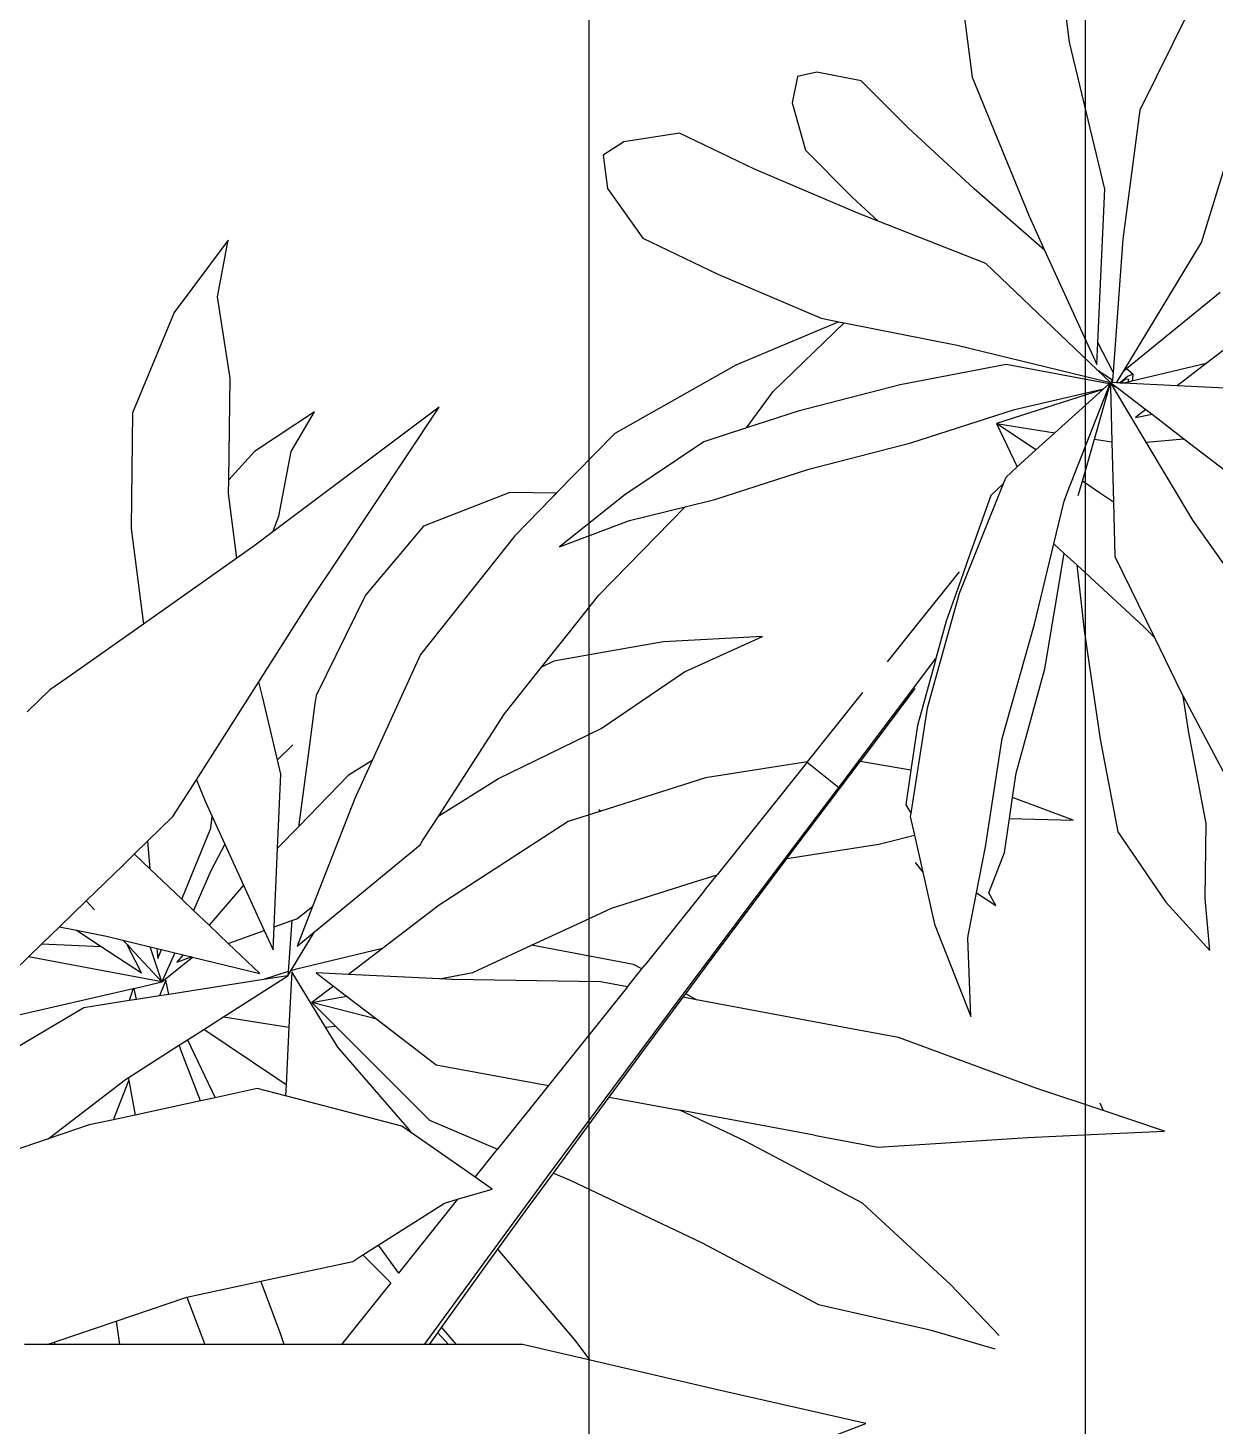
# Model space of a CAD drawing. Header units: metres. Extents: x -22 to 564, y 0 to 143.
# Drawn here: x 302.6928 to 302.8124, y 45.6951 to 45.836 of the extents above; entities that cross this region are included whole.
import ezdxf

# ---------------------------------------------------------------- set-up
doc = ezdxf.new("R2010")
doc.units = ezdxf.units.M
doc.layers.add('XREF 3N NEURO-ONCOLOGIA$0$AMBIENTACION', color=1, linetype='Continuous')
doc.layers.add('XREF 3N NEURO-ONCOLOGIA$0$MOBILIARIO FIJO', color=40, linetype='Continuous')

# ---------------------------------------------------------------- blocks, each defined once
blk = doc.blocks.new('XREF 3N NEURO-ONCOLOGIA$0$PLANTA CIRCULAR-02')
at = {"layer": 'XREF 3N NEURO-ONCOLOGIA$0$AMBIENTACION', "color": 72}
for p, q in [((0.2013890418260757, 0.2273417944819727), (0.2214030004920744, 0.2132002243617919)), ((0.2593158248288034, 0.2264805127125484), (0.2510818288329091, 0.2157029925408622)), ((0.1880458887503806, 0.2113713272277309), (0.165849975180123, 0.2231474342153845)), ((0.2462260190323775, 0.2233257098332544), (0.2468636820481009, 0.2101818382819616)), ((0.2368373994195281, 0.2114759135015092), (0.2300751190101948, 0.2203104930686237)), ((0.2501257025410837, 0.2006073451241903), (0.2645668345363532, 0.2183558742652565)), ((0.2739774869021687, 0.2148253307744952), (0.2899686613796177, 0.2197685909734801)), ((0.1398800181335815, 0.2163983263596734), (0.1497604723965367, 0.2155343248746178)), ((0.1490665851663664, 0.2080943989386341), (0.1398800181335815, 0.2163983263596734)), ((0.1497604723965367, 0.2155343248746178), (0.1639590949975371, 0.2156879583203661)), ((0.1639590949975371, 0.2156879583203661), (0.1815031946998573, 0.2123314385903896)), ((0.2510818288329091, 0.2157029925408622), (0.2468636820481009, 0.2101818382819616)), ((0.2510818288329091, 0.2157029925408622), (0.2477282124536515, 0.2016322527049041)), ((0.2496995792831598, 0.20008362848872), (0.2739774869021687, 0.2148253307744952)), ((0.1815031946998573, 0.2123314385903896), (0.1880458887503806, 0.2113713272277309)), ((0.2214030004920744, 0.2132002243617919), (0.2361707790385594, 0.2043516240605001)), ((0.3180429224580905, 0.212542126266392), (0.2990322202697513, 0.2031429281671819)), ((0.1887909899510447, 0.210976011602277), (0.1880458887503806, 0.2113713272277309)), ((0.1991868052905516, 0.2059026629006553), (0.1887909899510447, 0.210976011602277)), ((0.2361707790385594, 0.2043516240605001), (0.2368373994195281, 0.2114759135015092)), ((0.2414502145201709, 0.2054495023549734), (0.2368373994195281, 0.2114759135015092)), ((0.2468636820481009, 0.2101818382819616), (0.2473545221659918, 0.2000643635302808)), ((0.1052299575996187, 0.1979691624593656), (0.1056769285168286, 0.2078393354950734)), ((0.1056769285168286, 0.2078393354950734), (0.1095695138444483, 0.1961716594080798)), ((0.1624008745917536, 0.1989805685503896), (0.1490665851663664, 0.2080943989386341)), ((0.2145308191973356, 0.1984145024736676), (0.1991868052905516, 0.2059026629006553)), ((0.2012420913636532, 0.2038441356656762), (0.1991868052905516, 0.2059026629006553)), ((0.2361707790385594, 0.2043516240605001), (0.2465179944031206, 0.1981517496038236)), ((0.2408711741639706, 0.2023382135543628), (0.2414502145201709, 0.2054495023549734)), ((0.2423500464400661, 0.204273917165942), (0.2408711741639706, 0.2023382135543628)), ((0.2423500464400661, 0.204273917165942), (0.2414502145201709, 0.2054495023549734)), ((0.2466985945455633, 0.1985927575697914), (0.2423500464400661, 0.204273917165942)), ((0.2129187338088343, 0.1912117784107465), (0.2012420913636532, 0.2038441356656762)), ((0.2477282124536515, 0.2016322527049041), (0.2475589574949026, 0.2009221111081345)), ((0.2477282124536515, 0.2016322527049041), (0.2480911353282238, 0.2018156823961661)), ((0.2480911353282238, 0.2018156823961661), (0.2490791886609855, 0.2018896935783303)), ((0.2490791886609855, 0.2018896935783303), (0.2486026663029293, 0.2008001950860674)), ((0.2501257025410837, 0.2006073451241903), (0.2490791886609855, 0.2018896935783303)), ((0.2990322202697513, 0.2031429281671819), (0.2746122854090771, 0.1999197234052801)), ((0.179944974294088, 0.1956240488204131), (0.1624008745917536, 0.1989805685503896)), ((0.2475589574949026, 0.2009221111081345), (0.2473545221659918, 0.2000643635302808)), ((0.2473545221659918, 0.2000643635302808), (0.2473828681530961, 0.1994800799755438)), ((0.248094386283185, 0.2003980152886271), (0.2473828681530961, 0.1994800799755438)), ((0.2473828681530961, 0.1994800799755438), (0.2473871868901938, 0.1993910597183728)), ((0.2486026663029293, 0.2008001950860674), (0.2473871868901938, 0.1993910597183728)), ((0.2473871868901938, 0.1993910597183728), (0.2474207183899182, 0.1986998894381315)), ((0.2474207183899182, 0.1986998894381315), (0.247743822599233, 0.1988960804005373)), ((0.2474207183899182, 0.1986998894381315), (0.2474586054971581, 0.197918938906561)), ((0.2475589574949026, 0.2009221111081345), (0.2480609931466802, 0.2010828169036856)), ((0.247743822599233, 0.1988960804005373), (0.2496995792831598, 0.20008362848872)), ((0.2480609931466802, 0.2010828169036856), (0.248094386283185, 0.2003980152886271)), ((0.2746122854090771, 0.1999197234052801), (0.2494241924522385, 0.1980637706908084)), ((0.2496995792831598, 0.20008362848872), (0.2501257025410837, 0.2006073451241903)), ((0.1045022866744318, 0.1819004705865055), (0.1052299575996187, 0.1979691624593656)), ((0.1095695138444483, 0.1961716594080798), (0.1137544273637729, 0.1836277557332693)), ((0.1110581247384346, 0.1955550565866915), (0.1095695138444483, 0.1961716594080798)), ((0.2248347571928662, 0.1981529485796116), (0.2145308191973356, 0.1984145024736676)), ((0.2362374095002337, 0.1978635050566737), (0.2248347571928662, 0.1981529485796116)), ((0.2248347571928662, 0.1981529485796116), (0.2264701033485323, 0.1956942270619848)), ((0.2268788212409731, 0.1895363656214002), (0.2474751338054943, 0.1975782480458505)), ((0.2466379175878899, 0.1975994998392849), (0.2362374095002337, 0.1978635050566737)), ((0.236768964713761, 0.1945289948367801), (0.2362374095002337, 0.1978635050566737)), ((0.236768964713761, 0.1945289948367801), (0.246546267228581, 0.1973136950235457)), ((0.2461689531155144, 0.1961370690792492), (0.2379569896054789, 0.1870763708344043)), ((0.2461689531155144, 0.1961370690792492), (0.2397189675594689, 0.1760232697730402)), ((0.2423861432337446, 0.1793886632420509), (0.2462778434902333, 0.1962572136495382)), ((0.2462778434902333, 0.1962572136495382), (0.2461689531155144, 0.1961370690792492)), ((0.2472387041253228, 0.1973173825432752), (0.2462778434902333, 0.1962572136495382)), ((0.2465179944031206, 0.1981517496038236), (0.2468365684651559, 0.1983451898315493)), ((0.2465179944031206, 0.1981517496038236), (0.2469669963618912, 0.1978827153103282)), ((0.2466379175878899, 0.1975994998392849), (0.246546267228581, 0.1973136950235457)), ((0.246546267228581, 0.1973136950235457), (0.2472040618885387, 0.1975010433141122)), ((0.247188125296617, 0.1975855334345127), (0.2466379175878899, 0.1975994998392849)), ((0.2466985945455633, 0.1985927575697914), (0.2466639152700907, 0.1985525530273904)), ((0.2468365684651559, 0.1983451898315493), (0.2466639152700907, 0.1985525530273904)), ((0.2472069117380471, 0.1979003931708334), (0.2466985945455633, 0.1985927575697914)), ((0.2472069117380471, 0.1979003931708334), (0.2468365684651559, 0.1983451898315493)), ((0.2472069117380471, 0.1979003931708334), (0.2469669963618912, 0.1978827153103282)), ((0.2469669963618912, 0.1978827153103282), (0.2470406137376671, 0.1978386050379939)), ((0.2471345818030244, 0.1978694019205349), (0.2470406137376671, 0.1978386050379939)), ((0.2470406137376671, 0.1978386050379939), (0.2471531042229316, 0.1977712026633824)), ((0.2472069117380471, 0.1979003931708334), (0.2471345818030244, 0.1978694019205349)), ((0.2471345818030244, 0.1978694019205349), (0.2471531042229316, 0.1977712026633824)), ((0.2471531042229316, 0.1977712026633824), (0.2474751338054943, 0.1975782480458505)), ((0.2474751338054943, 0.1975782480458505), (0.247188125296617, 0.1975855334345127)), ((0.247188125296617, 0.1975855334345127), (0.2472040618885387, 0.1975010433141122)), ((0.2472040618885387, 0.1975010433141122), (0.2474751338054943, 0.1975782480458505)), ((0.2474751338054943, 0.1975782480458505), (0.2472069117380471, 0.1979003931708334)), ((0.2474751338054943, 0.1975782480458505), (0.2472387041253228, 0.1973173825432752)), ((0.2472387041253228, 0.1973173825432752), (0.2509193050910028, 0.1778041503355823)), ((0.2479441683835546, 0.197954716992605), (0.2474586054971581, 0.197918938906561)), ((0.2474586054971581, 0.197918938906561), (0.2474751338054943, 0.1975782480458505)), ((0.2479441683835546, 0.197954716992605), (0.2474751338054943, 0.1975782480458505)), ((0.2474751338054943, 0.1975782480458505), (0.2499030206254673, 0.1950344479568571)), ((0.2545506393085475, 0.1685439526762096), (0.2474751338054943, 0.1975782480458505)), ((0.2479831858152153, 0.1979575919426182), (0.2479441683835546, 0.197954716992605)), ((0.2494241924522385, 0.1980637706908084), (0.2479831858152153, 0.1979575919426182)), ((0.2499030206254673, 0.1950344479568571), (0.2479831858152153, 0.1979575919426182)), ((0.2494241924522385, 0.1980637706908084), (0.2550827223342083, 0.195213421225823)), ((0.2550827223342083, 0.195213421225823), (0.2841276533141865, 0.1965049694562708)), ((0.2841276533141865, 0.1965049694562708), (0.3119486977157351, 0.1898444431688944)), ((0.2005007157029723, 0.192607584846705), (0.179944974294088, 0.1956240488204131)), ((0.2264701033485323, 0.1956942270619848), (0.2287862294278824, 0.192255410235326)), ((0.2287862294278824, 0.192255410235326), (0.236768964713761, 0.1945289948367801)), ((0.2499030206254673, 0.1950344479568571), (0.2700187889681729, 0.1739583035174519)), ((0.2508638265624228, 0.1950258185294231), (0.2550827223342083, 0.195213421225823)), ((0.2725399314201127, 0.1851076294699467), (0.2508638265624228, 0.1950258185294231)), ((0.2129187338088343, 0.1912117784107465), (0.2005007157029723, 0.192607584846705)), ((0.215121367953742, 0.1888288621271457), (0.2129187338088343, 0.1912117784107465)), ((0.2260522050137155, 0.1914767252876928), (0.2287862294278824, 0.192255410235326)), ((0.1645955643399191, 0.1905343967350816), (0.1688656129225734, 0.1790579825729139)), ((0.1648666482664112, 0.1784740353022087), (0.1645955643399191, 0.1905343967350816)), ((0.1932669609845732, 0.1851730476572797), (0.215121367953742, 0.1888288621271457)), ((0.2169393390596781, 0.18686209294696), (0.215121367953742, 0.1888288621271457)), ((0.2169393390596781, 0.18686209294696), (0.2250252189176507, 0.1888126218978954)), ((0.2250252189176507, 0.1888126218978954), (0.2268788212409731, 0.1895363656214002)), ((0.3119486977157351, 0.1898444431688944), (0.3372880189583043, 0.1865867729920794)), ((0.2017289134619915, 0.1831929343636673), (0.2169393390596781, 0.18686209294696)), ((0.2379569896054789, 0.1870763708344043), (0.2346970288467958, 0.1834794818944587)), ((0.2397189675594689, 0.1760232697730402), (0.2379569896054789, 0.1870763708344043)), ((0.1137544273637729, 0.1836277557332693), (0.1234230901286537, 0.1574404560095886)), ((0.1734773214052865, 0.1797314055244357), (0.1932669609845732, 0.1851730476572797)), ((0.1800494819271137, 0.1770853832989019), (0.2017289134619915, 0.1831929343636673)), ((0.2346970288467958, 0.1834794818944587), (0.2314845738350897, 0.1799350085842022)), ((0.2346970288467958, 0.1834794818944587), (0.2397189675594689, 0.1760232697730402)), ((0.2789897089102595, 0.1821564482979241), (0.2725399314201127, 0.1851076294699467)), ((0.2725399314201127, 0.1851076294699467), (0.28417783862389, 0.1717772079103597)), ((0.103425315653368, 0.1654579051208671), (0.1045022866744318, 0.1819004705865055)), ((0.3053391020597331, 0.1713861034784898), (0.2789897089102595, 0.1821564482979241)), ((0.1508384722692142, 0.1745214281818335), (0.1584706073914219, 0.1775400559016802)), ((0.1584706073914219, 0.1775400559016802), (0.1648666482664112, 0.1784740353022087)), ((0.1648666482664112, 0.1784740353022087), (0.1688656129225734, 0.1790579825729139)), ((0.1688656129225734, 0.1790579825729139), (0.1734773214052865, 0.1797314055244357)), ((0.2295037197612828, 0.1777494264140031), (0.2282675669181486, 0.1772559153046629)), ((0.2314845738350897, 0.1799350085842022), (0.2295037197612828, 0.1777494264140031)), ((0.2397189675594689, 0.1760232697730402), (0.2314845738350897, 0.1799350085842022)), ((0.236039075806687, 0.1598101230703861), (0.2423861432337446, 0.1793886632420509)), ((0.2509193050910028, 0.1778041503355823), (0.2470163743349474, 0.1577717612665097)), ((0.0679989700413444, 0.1636597580998753), (0.0644272448327428, 0.1756919343429359)), ((0.0670034462101086, 0.1765032058852469), (0.07653787987015899, 0.1673561726104253)), ((0.1484346118343325, 0.1758525380328066), (0.1508384722692142, 0.1745214281818335)), ((0.1508482719286803, 0.172223583868643), (0.1484346118343325, 0.1758525380328066)), ((0.1595454020749543, 0.1738957745349907), (0.1800494819271137, 0.1770853832989019)), ((0.2282675669181486, 0.1772559153046629), (0.2074901824431805, 0.1689609296818304)), ((0.2260960932850935, 0.1749584140142204), (0.2135093719693941, 0.1704741983170876)), ((0.2282675669181486, 0.1772559153046629), (0.2260960932850935, 0.1749584140142204)), ((0.1433445106461306, 0.1707808413354073), (0.1508482719286803, 0.172223583868643)), ((0.1508482719286803, 0.172223583868643), (0.1595454020749543, 0.1738957745349907)), ((0.2700187889681729, 0.1739583035174519), (0.27805011984141, 0.1535925753640228)), ((0.1274086166296513, 0.1711158326718518), (0.1422950797455797, 0.1705790680461305)), ((0.1448606160206935, 0.1642414496502482), (0.1274086166296513, 0.1711158326718518)), ((0.1422950797455797, 0.1705790680461305), (0.1433445106461306, 0.1707808413354073)), ((0.2111148562738663, 0.1696211147697824), (0.202291442793566, 0.1664776361594065)), ((0.2135093719693941, 0.1704741983170876), (0.2111148562738663, 0.1696211147697824)), ((0.28417783862389, 0.1717772079103597), (0.2957087490867138, 0.1592649931012247)), ((0.3306784233023023, 0.1681284333016748), (0.3053391020597331, 0.1713861034784898)), ((0.07653787987015899, 0.1673561726104253), (0.0895846311254189, 0.1532594486780852)), ((0.2074901824431805, 0.1689609296818304), (0.1858107509083027, 0.1628533786170578)), ((0.2008128721623734, 0.1603305658610807), (0.2116350406788285, 0.168978682918727)), ((0.2587951558607244, 0.1471608245804887), (0.2545506393085475, 0.1685439526762096)), ((0.1026461197618005, 0.1535615966715724), (0.103425315653368, 0.1654579051208671)), ((0.1547532977826052, 0.1620265710654962), (0.1448606160206935, 0.1642414496502482)), ((0.194635716770648, 0.1643725083162764), (0.1825018032142793, 0.1610359940265624)), ((0.1842597736035287, 0.1563334394582441), (0.1952324339886502, 0.1645365902108367)), ((0.1952324339886502, 0.1645365902108367), (0.194635716770648, 0.1643725083162764)), ((0.202291442793566, 0.1664776361594065), (0.1952324339886502, 0.1645365902108367)), ((0.0681847394216959, 0.16284444751048), (0.0679989700413444, 0.1636597580998753)), ((0.07286446886099901, 0.1423059014906087), (0.0681847394216959, 0.16284444751048)), ((0.1617346602958491, 0.1604635095322209), (0.1547532977826052, 0.1620265710654962)), ((0.1858107509083027, 0.1628533786170578), (0.165922312573926, 0.159759538870567)), ((0.1605009356612896, 0.1555131258417148), (0.1617346602958491, 0.1604635095322209)), ((0.1653066710561433, 0.1596637698531467), (0.1617346602958491, 0.1604635095322209)), ((0.165922312573926, 0.159759538870567), (0.1653066710561433, 0.1596637698531467)), ((0.1674950892004148, 0.158844644403807), (0.165922312573926, 0.159759538870567)), ((0.1740303074251841, 0.1597989471231287), (0.1674950892004148, 0.158844644403807)), ((0.1825018032142793, 0.1610359940265624), (0.1740303074251841, 0.1597989471231287)), ((0.1740303074251841, 0.1597989471231287), (0.1756953066214919, 0.1501664791437136)), ((0.1895334806804669, 0.1605706663973052), (0.1756953066214919, 0.1501664791437136)), ((0.194587610511789, 0.1553479501200101), (0.2008128721623734, 0.1603305658610807)), ((0.2310925888607045, 0.1404979471575487), (0.236039075806687, 0.1598101230703861)), ((0.2957087490867138, 0.1592649931012247), (0.3046404489877688, 0.1503986505239254)), ((0.1234230901286537, 0.1574404560095886), (0.1250188320769041, 0.1488886172037169)), ((0.1707582094807378, 0.1461553880990465), (0.1842597736035287, 0.1563334394582441)), ((0.2470163743349474, 0.1577717612665097), (0.242069887388979, 0.1384595853536723)), ((0.1572933824070617, 0.1363142558055372), (0.1600609619220421, 0.1537477085338068)), ((0.1600609619220421, 0.1537477085338068), (0.1605009356612896, 0.1555131258417148)), ((0.27805011984141, 0.1535925753640228), (0.2795593908043799, 0.1497653887337265)), ((0.2825813859204516, 0.1486756891631487), (0.27805011984141, 0.1535925753640228)), ((0.039568464767541, 0.1231805717692467), (0.0503012264136515, 0.1512584545683069)), ((0.0503012264136515, 0.1512584545683069), (0.0566811840993893, 0.1231805717692467)), ((0.0895846311254189, 0.1532594486780852), (0.0920397800063313, 0.1506067150350674)), ((0.1048945850996574, 0.1415117078089381), (0.1026461197618005, 0.1535615966715724)), ((0.0920397800063313, 0.1506067150350674), (0.1037791285079948, 0.128436858154366)), ((0.1250188320769041, 0.1488886172037169), (0.1305649356673086, 0.1191757310767016)), ((0.1572933824070617, 0.1363142558055372), (0.1756953066214919, 0.1501664791437136)), ((0.1756340436006809, 0.1401976806664038), (0.1887703810599248, 0.1507061172625583)), ((0.2795593908043799, 0.1497653887337265), (0.2878913133545495, 0.130196279699696)), ((0.2915130858215065, 0.1398093465858423), (0.2825813859204516, 0.1486756891631487)), ((0.3046404489877688, 0.1503986505239254), (0.3062675604853239, 0.1420061693310188)), ((0.1506146580046277, 0.1309519617738886), (0.1707582094807378, 0.1461553880990465)), ((0.1755778232325582, 0.1401527404294072), (0.1707582094807378, 0.1461553880990465)), ((0.2457641105792732, 0.1337127929269073), (0.2587951558607244, 0.1471608245804887)), ((0.2589906538900379, 0.1461759398824185), (0.2507675776869007, 0.126634403562349)), ((0.2589906538900379, 0.1461759398824185), (0.2587951558607244, 0.1471608245804887)), ((0.2596607296358542, 0.1428002160913522), (0.2589906538900379, 0.1461759398824185)), ((0.0846038173626624, 0.1201360446099073), (0.07286446886099901, 0.1423059014906087)), ((0.1048945850996574, 0.1415117078089381), (0.1096462692204625, 0.1160555221403356)), ((0.2252944885741073, 0.1226553716148615), (0.2310925888607045, 0.1404979471575487)), ((0.2679926521860239, 0.1232311070573289), (0.2596607296358542, 0.1428002160913522)), ((0.3062675604853239, 0.1420061693310188), (0.3054090772873934, 0.1383514253237905)), ((0.1755778232325582, 0.1401527404294072), (0.1542575284695999, 0.1231101353001165)), ((0.1756340436006809, 0.1401976806664038), (0.1750544361110968, 0.1365466347918769)), ((0.242069887388979, 0.1384595853536723), (0.2388892461541729, 0.1286717533568549)), ((0.30042184723888, 0.137290672889165), (0.2915130858215065, 0.1398093465858423)), ((0.3054090772873934, 0.1383514253237905), (0.30042184723888, 0.137290672889165)), ((0.1458517696418937, 0.1277481101635729), (0.1568541853091574, 0.1359836460161006)), ((0.1568541853091574, 0.1359836460161006), (0.1572933824070617, 0.1363142558055372)), ((0.1750544361110968, 0.1365466347918769), (0.1725694049174393, 0.1208930018579011)), ((0.2388892461541729, 0.1286717533568549), (0.2457641105792732, 0.1337127929269073)), ((0.1316019119972793, 0.116665740691495), (0.1506146580046277, 0.1309519617738886)), ((0.192660046776723, 0.116934331251116), (0.1993858539341744, 0.1316942741006528)), ((0.1993858539341744, 0.1316942741006528), (0.1983304550184357, 0.1129424684037801)), ((0.2878913133545495, 0.130196279699696), (0.294691245757491, 0.1160103336293687)), ((0.1037791285079948, 0.128436858154366), (0.1096462692204625, 0.1160555221403356)), ((0.1384307280811754, 0.1221933069562695), (0.1458517696418937, 0.1277481101635729)), ((0.2388892461541729, 0.1286717533568549), (0.2362717871023676, 0.1206170098109851)), ((0.2507675776869007, 0.126634403562349), (0.2378045974201086, 0.1037420606359589)), ((0.0566811840993893, 0.1231805717692467), (0.0622720253835496, 0.0990616334501127)), ((0.1316897786361579, 0.1171800129543357), (0.1384307280811754, 0.1221933069562695)), ((0.1512532607806065, 0.1207087498604267), (0.1542575284695999, 0.1231101353001165)), ((0.1528417037826841, 0.1186386506368038), (0.1542575284695999, 0.1231101353001165)), ((0.2239069614534657, 0.1170313271624863), (0.2252944885741073, 0.1226553716148615)), ((0.2747925845889654, 0.1090451609870016), (0.2679926521860239, 0.1232311070573289)), ((0.0963945369604744, 0.0952542719812684), (0.0846038173626624, 0.1201360446099073)), ((0.1305649356673086, 0.1191757310767016), (0.1310294119933246, 0.1166888933937216)), ((0.1512532607806065, 0.1207087498604267), (0.1371094688952184, 0.1094032758399805)), ((0.1725694049174393, 0.1208930018579011), (0.1663014816835755, 0.1010975265635565)), ((0.2362717871023676, 0.1206170098109851), (0.2262021737048059, 0.1056132107784293)), ((0.113744683623608, 0.1033516459528982), (0.1316019119972793, 0.116665740691495)), ((0.1211959790537946, 0.1093756965248787), (0.1310294119933246, 0.1166888933937216)), ((0.1310294119933246, 0.1166888933937216), (0.1316897786361579, 0.1171800129543357)), ((0.1479197427254633, 0.1030940188867291), (0.1528417037826841, 0.1186386506368038)), ((0.1914604880610966, 0.1151658516224856), (0.192660046776723, 0.116934331251116)), ((0.2072103804864867, 0.100682341654597), (0.2239069614534657, 0.1170313271624863)), ((0.2213139003627731, 0.106520908573259), (0.2239069614534657, 0.1170313271624863)), ((0.1121421423929121, 0.1026924482666871), (0.1096462692204625, 0.1160555221403356)), ((0.1819706838125654, 0.1011752688567284), (0.1914604880610966, 0.1151658516224856)), ((0.294691245757491, 0.1160103336293687), (0.2930881976606514, 0.1054453129279054)), ((0.1983304550184357, 0.1129424684037801), (0.196570152223245, 0.102878242044973)), ((0.1121421423929121, 0.1026924482666871), (0.1211959790537946, 0.1093756965248787)), ((0.1330031811840371, 0.1061211995717812), (0.1363948848424172, 0.1088321226411963)), ((0.1363948848424172, 0.1088321226411963), (0.1371094688952184, 0.1094032758399805)), ((0.1363948848424172, 0.1088321226411963), (0.1372662379085341, 0.1072861512005758)), ((0.2842271746428651, 0.1023436693256414), (0.2747925845889654, 0.1090451609870016)), ((0.1330031811840371, 0.1061211995717812), (0.1142955469915279, 0.0911688340561625)), ((0.1330031811840371, 0.1061211995717812), (0.1339605159015775, 0.1009955647064302)), ((0.1372662379085341, 0.1072861512005758), (0.1408770906250965, 0.0879534924658643)), ((0.2163342993481763, 0.0932723168254128), (0.2213139003627731, 0.106520908573259)), ((0.0971014614420796, 0.0910170392842318), (0.113744683623608, 0.1033516459528982)), ((0.2262021737048059, 0.1056132107784293), (0.2163342993481763, 0.0932723168254128)), ((0.2378045974201086, 0.1037420606359589), (0.2264880953195814, 0.0926611495675545)), ((0.2930881976606514, 0.1054453129279054), (0.2905447850244513, 0.1015015638107997)), ((0.1051888301332156, 0.0975597389204879), (0.1121421423929121, 0.1026924482666871)), ((0.1339605159015775, 0.1009955647064302), (0.1344203859823096, 0.0729282534984392)), ((0.1456669670174193, 0.0982509271590857), (0.1479197427254633, 0.1030940188867291)), ((0.1663014816835755, 0.1010975265635565), (0.1643470818505364, 0.0949251035508709)), ((0.1665880114846061, 0.1007241136567813), (0.1663014816835755, 0.1010975265635565)), ((0.1735509069976331, 0.0839141968758668), (0.1819706838125654, 0.1011752688567284)), ((0.196570152223245, 0.102878242044973), (0.1947043751778494, 0.0922109849280233)), ((0.1998835273134034, 0.0948790469650831), (0.2072103804864867, 0.100682341654597)), ((0.2905447850244513, 0.1015015638107997), (0.2842271746428651, 0.1023436693256414)), ((0.0622720253835496, 0.0990616334501127), (0.0652375437653206, 0.0862683611500543)), ((0.0622720253835496, 0.0990616334501127), (0.0661709179936168, 0.0961909989952972)), ((0.1408770906250965, 0.0879534924658643), (0.1456669670174193, 0.0982509271590857)), ((0.0661709179936168, 0.0961909989952972), (0.0832957620580715, 0.0815958846719838)), ((0.0977392765933871, 0.0921089636077639), (0.1051888301332156, 0.0975597389204879)), ((0.0977392765933871, 0.0921089636077639), (0.0963945369604744, 0.0952542719812684)), ((0.1643470818505364, 0.0949251035508709), (0.1552171772085984, 0.0808693737877917)), ((0.193564372782717, 0.0898739083245488), (0.1998835273134034, 0.0948790469650831)), ((0.08170373396689, 0.0796973215762122), (0.0971014614420796, 0.0910170392842318)), ((0.0904454030253135, 0.0867720980135403), (0.0977392765933871, 0.0921089636077639)), ((0.1142955469915279, 0.0911688340561625), (0.1022553371010417, 0.0815460244466024)), ((0.118269485960127, 0.0699130367338157), (0.1142955469915279, 0.0911688340561625)), ((0.1947043751778494, 0.0922109849280233), (0.193564372782717, 0.0898739083245488)), ((0.2256700839460279, 0.0918601678505056), (0.2184463626572182, 0.0847868326031716)), ((0.2262852453614386, 0.0924625226131752), (0.2256700839460279, 0.0918601678505056)), ((0.2256700839460279, 0.0918601678505056), (0.226284298588439, 0.0923708504543228)), ((0.226284298588439, 0.0923708504543228), (0.2262852453614386, 0.0924625226131752)), ((0.2264880953195814, 0.0926611495675545), (0.2262852453614386, 0.0924625226131752)), ((0.2264880953195814, 0.0926611495675545), (0.2266479467496651, 0.0838320831874384)), ((0.1357130506981718, 0.0768516686305034), (0.1408770906250965, 0.0879534924658643)), ((0.184709799256936, 0.0828605700869574), (0.193564372782717, 0.0898739083245488)), ((0.0652375437653206, 0.0862683611500543), (0.0652375437653206, 0.0737136327218409)), ((0.0832957620580715, 0.0815958846719838), (0.0904454030253135, 0.0867720980135403)), ((0.2184463626572182, 0.0847868326031716), (0.1959457814276675, 0.06696506103553901)), ((0.1653985616854214, 0.0703890509713574), (0.184709799256936, 0.0828605700869574)), ((0.1724682771464643, 0.0816947375956261), (0.1735509069976331, 0.0839141968758668)), ((0.2266479467496651, 0.0838320831874384), (0.2202554835412513, 0.0675042889905555)), ((0.0675862476844458, 0.0694180368851534), (0.08170373396689, 0.0796973215762122)), ((0.0769989677233696, 0.0770371171767081), (0.0832957620580715, 0.0815958846719838)), ((0.0927728638520193, 0.0739679065788721), (0.0946827672299975, 0.0805025938283706)), ((0.0946827672299975, 0.0805025938283706), (0.0969309366358573, 0.0772909179218502)), ((0.0969309366358573, 0.0772909179218502), (0.1022553371010417, 0.0815460244466024)), ((0.1077791020732093, 0.0686260927400255), (0.1022553371010417, 0.0815460244466024)), ((0.1552171772085984, 0.0808693737877917), (0.1484827811812437, 0.0705015929192925)), ((0.1653985616854214, 0.0703890509713574), (0.1724682771464643, 0.0816947375956261)), ((0.0684804653094204, 0.0709497645955395), (0.0769989677233696, 0.0770371171767081)), ((0.0969309366358573, 0.0772909179218502), (0.1053510936837654, 0.0652621021887612)), ((0.1345366923014524, 0.0705308817181063), (0.1357130506981718, 0.0768516686305034)), ((0.0652375437653206, 0.0737136327218409), (0.0652375437653206, 0.0722567274419817)), ((0.0684804653094204, 0.0709497645955395), (0.0652375437653206, 0.0737136327218409)), ((0.0652375437653206, 0.0722567274419817), (0.0652375437653206, 0.0686323611515221)), ((0.0674598964293409, 0.0702204623890666), (0.0652375437653206, 0.0722567274419817)), ((0.0927728638520193, 0.0739679065788721), (0.0787750941280905, 0.0627819982949163)), ((0.0920492819952443, 0.07149218912218201), (0.0927728638520193, 0.0739679065788721)), ((0.1344203859823096, 0.0729282534984392), (0.1345366923014524, 0.0705308817181063)), ((0.0652375437653206, 0.0686323611515221), (0.0674598964293409, 0.0702204623890666)), ((0.0652375437653206, 0.0677277447380647), (0.0675862476844458, 0.0694180368851534)), ((0.0674598964293409, 0.0702204623890666), (0.0684804653094204, 0.0709497645955395)), ((0.0840742392891514, 0.0589533033706218), (0.0920492819952443, 0.07149218912218201)), ((0.1268916275490852, 0.0586486419889312), (0.118269485960127, 0.0699130367338157)), ((0.1345366923014524, 0.0705308817181063), (0.1353707328708822, 0.0533391647097474)), ((0.1484827811812437, 0.0705015929192925), (0.1402487851853493, 0.0597240727476063)), ((0.1607908576410608, 0.0674133188953903), (0.1653985616854214, 0.0703890509713574)), ((0.2148054286921308, 0.0518839668435405), (0.2428102015196316, 0.0705006688733718)), ((0.2428102015196316, 0.0705006688733718), (0.2191771803140199, 0.0390077221610668)), ((0.0652375437653206, 0.0686323611515221), (0.0652375437653206, 0.0677277447380647)), ((0.0652375437653206, 0.0677277447380647), (0.0652375437653206, 0.0519649727992331)), ((0.1255677777181745, 0.0508312071412007), (0.1077791020732093, 0.0686260927400255)), ((0.1434478871463796, 0.0468865349178174), (0.1599399812483568, 0.0668638087380344)), ((0.1599399812483568, 0.0668638087380344), (0.1607908576410608, 0.0674133188953903)), ((0.1959457814276675, 0.06696506103553901), (0.1758590271083023, 0.0577894891771678)), ((0.2202554835412513, 0.0675042889905555), (0.213495385513994, 0.0618347327017759)), ((0.1053510936837654, 0.0652621021887612), (0.106627364809043, 0.0634388547001521)), ((0.1053510936837654, 0.0652621021887612), (0.1060028472165868, 0.0647912025686992)), ((0.1060028472165868, 0.0647912025686992), (0.1215860567563425, 0.0513254227203817)), ((0.0769621757445407, 0.0613332934023632), (0.0652375437653206, 0.0519649727992331)), ((0.08223135694980499, 0.0560558027605254), (0.0769621757445407, 0.0613332934023632)), ((0.0840742392891514, 0.0589533033706218), (0.0787750941280905, 0.0627819982949163)), ((0.106627364809043, 0.0634388547001521), (0.1123443487950482, 0.0413734666186301)), ((0.213495385513994, 0.0618347327017759), (0.2072098788105308, 0.0565632064731361)), ((0.08223135694980499, 0.0560558027605254), (0.0840742392891514, 0.0589533033706218)), ((0.1312625394947986, 0.0529382651592627), (0.1268916275490852, 0.0586486419889312)), ((0.1268916275490852, 0.0586486419889312), (0.1300381305164109, 0.0463592937611068)), ((0.1402487851853493, 0.0597240727476063), (0.1353707328708822, 0.0533391647097474)), ((0.1402487851853493, 0.0597240727476063), (0.1363078026902116, 0.0431889258745102)), ((0.0809931918320928, 0.0541090782695477), (0.08223135694980499, 0.0560558027605254)), ((0.1758590271083023, 0.0577894891771678), (0.1686742298652746, 0.0545074943688917)), ((0.1758590271083023, 0.0577894891771678), (0.1730271693187433, 0.0532608632501877)), ((0.2072098788105308, 0.0565632064731361), (0.1881991766221915, 0.04716400837392599)), ((0.0772326025233667, 0.0367096712107653), (0.0809931918320928, 0.0541090782695477)), ((0.1353707328708822, 0.0533391647097474), (0.1356695007554407, 0.0471807917110354)), ((0.1686742298652746, 0.0545074943688917), (0.1482241202497647, 0.0465215792929854)), ((0.1730271693187433, 0.0532608632501877), (0.1633976962950498, 0.043912689917768)), ((0.0652375437653206, 0.0519649727992331), (0.0652375437653206, 0.0411055943935921)), ((0.1215860567563425, 0.0513254227203817), (0.1253950501577918, 0.0489852372762627)), ((0.1253950501577918, 0.0489852372762627), (0.1255677777181745, 0.0508312071412007)), ((0.1300381305164109, 0.0463592937611068), (0.1255677777181745, 0.0508312071412007)), ((0.1300381305164109, 0.0463592937611068), (0.1312625394947986, 0.0529382651592627)), ((0.133165277827203, 0.05045243313582401), (0.1300381305164109, 0.0463592937611068)), ((0.133165277827203, 0.05045243313582401), (0.1312625394947986, 0.0529382651592627)), ((0.1356695007554407, 0.0471807917110354), (0.133165277827203, 0.05045243313582401)), ((0.2059696122039156, 0.0460101908352613), (0.2148054286921308, 0.0518839668435405)), ((0.1253950501577918, 0.0489852372762627), (0.1358308716225309, 0.0425736332341344)), ((0.1360537840875935, 0.0423967877915956), (0.1434478871463796, 0.0468865349178174)), ((0.1407309491855528, 0.0435954420304938), (0.1434478871463796, 0.0468865349178174)), ((0.1482241202497647, 0.0465215792929854), (0.1407309491855528, 0.0435954420304938)), ((0.1459187155904686, 0.0435219931128046), (0.1482241202497647, 0.0465215792929854)), ((0.1788200517667207, 0.0459260509400039), (0.1637792417615174, 0.0439408036120241)), ((0.186682802980556, 0.046963861126585), (0.1788200517667207, 0.0459260509400039)), ((0.1881991766221915, 0.04716400837392599), (0.186682802980556, 0.046963861126585)), ((0.1907873414808563, 0.036338183873184), (0.2059696122039156, 0.0460101908352613)), ((0.2419378582005009, 0.0468730174034278), (0.2343854329128305, 0.0354993970192155)), ((0.2343978088359364, 0.0424839616597836), (0.2419378582005009, 0.0468730174034278)), ((0.1358308716225309, 0.0425736332341344), (0.1253796590681304, 0.0420395739146073)), ((0.1351186797798647, 0.0418289864173218), (0.1360537840875935, 0.0423967877915956)), ((0.1455842568251313, 0.0426001292012899), (0.1358899280237438, 0.0418858148669443)), ((0.1363078026902116, 0.0431889258745102), (0.1360537840875935, 0.0423967877915956)), ((0.1443650443991515, 0.039239631428643), (0.1455842568251313, 0.0426001292012899)), ((0.1455842568251313, 0.0426001292012899), (0.1459187155904686, 0.0435219931128046)), ((0.1633976962950498, 0.043912689917768), (0.1592665891169673, 0.0399022621549605)), ((0.1637792417615174, 0.0439408036120241), (0.1633976962950498, 0.043912689917768)), ((0.1788424152070149, 0.0428029094721723), (0.1760074492849526, 0.0398765794515299)), ((0.2221897838817881, 0.0401227971134404), (0.2343978088359364, 0.0424839616597836)), ((0.0652375437653206, 0.0411055943935921), (0.0652375437653206, 0.0261137736562276)), ((0.0652375437653206, 0.0411055943935921), (0.0673797580799374, 0.0404603280634817)), ((0.0673797580799374, 0.0404603280634817), (0.0772326025233667, 0.0367096712107653)), ((0.1144622026645692, 0.0414816894291974), (0.1123443487950482, 0.0413734666186301)), ((0.1123443487950482, 0.0413734666186301), (0.1137303069276925, 0.0360241943211506)), ((0.1253796590681304, 0.0420395739146073), (0.1144622026645692, 0.0414816894291974)), ((0.1144622026645692, 0.0414816894291974), (0.1156370597009726, 0.0397153072687289)), ((0.1273502592261906, 0.0296777605052938), (0.1253796590681304, 0.0420395739146073)), ((0.1273502592261906, 0.0296777605052938), (0.1351186797798647, 0.0418289864173218)), ((0.1358899280237438, 0.0418858148669443), (0.1343970528352543, 0.0372303948401225)), ((0.1351186797798647, 0.0418289864173218), (0.1343970528352543, 0.0372303948401225)), ((0.1358899280237438, 0.0418858148669443), (0.1351186797798647, 0.0418289864173218)), ((0.1443650443991515, 0.039239631428643), (0.1592665891169673, 0.0399022621549605)), ((0.1592665891169673, 0.0399022621549605), (0.173294609666641, 0.040526049663022)), ((0.173294609666641, 0.040526049663022), (0.1760074492849526, 0.0398765794515299)), ((0.1760074492849526, 0.0398765794515299), (0.1879936471423207, 0.0370070111936869)), ((0.2191771803140199, 0.0390077221610668), (0.2221897838817881, 0.0401227971134404)), ((0.1156370597009726, 0.0397153072687289), (0.1249384575800718, 0.0259052630646153)), ((0.1343970528352543, 0.0372303948401225), (0.1315855884395063, 0.0193142449701114)), ((0.140030782914863, 0.0390468987361743), (0.1443650443991515, 0.039239631428643)), ((0.1436879959407094, 0.037373492445731), (0.140030782914863, 0.0390468987361743)), ((0.1412171614851587, 0.030563166773554), (0.1436879959407094, 0.037373492445731)), ((0.1522466647120524, 0.0334573601180424), (0.1436879959407094, 0.037373492445731)), ((0.2191771803140199, 0.0390077221610668), (0.2166430245167561, 0.0356307508974467)), ((0.0742047054189499, 0.0227002673841383), (0.0772326025233667, 0.0367096712107653)), ((0.1137303069276925, 0.0360241943211506), (0.1120093176966748, 0.0280615614154627)), ((0.1386480801791947, 0.0237914088043425), (0.1355511356365753, 0.0364997025870295)), ((0.1355511356365753, 0.0364997025870295), (0.1412171614851587, 0.030563166773554)), ((0.1722266452662922, 0.024513919487255), (0.1907873414808563, 0.036338183873184)), ((0.1879936471423207, 0.0370070111936869), (0.1907873414808563, 0.036338183873184)), ((0.2166430245167561, 0.0356307508974467), (0.2142108684981139, 0.0321819782996258)), ((0.2343854329128305, 0.0354993970192155), (0.2290151474390853, 0.0306396408130283)), ((0.1522466647120524, 0.0334573601180424), (0.1447005044323362, 0.0269135204942757)), ((0.1600556693516921, 0.0298842465493934), (0.1522466647120524, 0.0334573601180424)), ((0.2142108684981139, 0.0321819782996258), (0.2017262672764701, 0.0144789402306245)), ((0.2142108684981139, 0.0321819782996258), (0.2264549753107445, 0.0306078531988234)), ((0.1249384575800718, 0.0259052630646153), (0.1273502592261906, 0.0296777605052938)), ((0.1412171614851587, 0.030563166773554), (0.1447005044323362, 0.0269135204942757)), ((0.1600556693516921, 0.0298842465493934), (0.1549638052164965, 0.0272764716300671)), ((0.1652758788337536, 0.0274956705154139), (0.1600556693516921, 0.0298842465493934)), ((0.2264549753107445, 0.0306078531988234), (0.2290151474390853, 0.0306396408130283)), ((0.2290151474390853, 0.0306396408130283), (0.2483293096008765, 0.0308794493511115)), ((0.2483293096008765, 0.0308794493511115), (0.2636952061575926, 0.0285408887557637)), ((0.274414550329098, 0.0305476653540851), (0.2607519036534711, 0.0203212516916622)), ((0.2636952061575926, 0.0285408887557637), (0.274414550329098, 0.0305476653540851)), ((0.1120093176966748, 0.0280615614154627), (0.1114154037133517, 0.025313654025112)), ((0.122983959152549, 0.0228480712231587), (0.1120093176966748, 0.0280615614154627)), ((0.1447005044323362, 0.0269135204942757), (0.1474986778220568, 0.0239817554469113)), ((0.1549638052164965, 0.0272764716300671), (0.1474986778220568, 0.0239817554469113)), ((0.1495988070312819, 0.0217813609205351), (0.1630514114753225, 0.0272565121848061)), ((0.1630514114753225, 0.0272565121848061), (0.1652758788337536, 0.0274956705154139)), ((0.1681566652626998, 0.0261775285046682), (0.1652758788337536, 0.0274956705154139)), ((0.0652375437653206, 0.0261137736562276), (0.0652375437653206, 0.0099498520717347)), ((0.0742047054189499, 0.0227002673841383), (0.0652375437653206, 0.0261137736562276)), ((0.1114154037133517, 0.025313654025112), (0.1087364480866313, 0.0129187245033791)), ((0.1114154037133517, 0.025313654025112), (0.1211833360462009, 0.0215188438894884)), ((0.122983959152549, 0.0228480712231587), (0.1249384575800718, 0.0259052630646153)), ((0.1474986778220568, 0.0239817554469113), (0.1495988070312819, 0.0217813609205351)), ((0.1652726169653818, 0.0200837909927927), (0.1722266452662922, 0.024513919487255)), ((0.1722266452662922, 0.024513919487255), (0.1681566652626998, 0.0261775285046682)), ((0.06968404541513, 0.0092973476561085), (0.0741186124871121, 0.0223019346115834)), ((0.0741186124871121, 0.0223019346115834), (0.0742047054189499, 0.0227002673841383)), ((0.1158000081742898, 0.0116110622746248), (0.1220207107244846, 0.0213413750835869)), ((0.1211833360462009, 0.0215188438894884), (0.1220207107244846, 0.0213413750835869)), ((0.1220207107244846, 0.0213413750835869), (0.122983959152549, 0.0228480712231587)), ((0.1339306183181748, 0.017993524722975), (0.1386480801791947, 0.0237914088043425)), ((0.1376862342480365, 0.0208309225288943), (0.1386931784329306, 0.0236063483844546)), ((0.1390758692400311, 0.0220359789000853), (0.1376862342480365, 0.0208309225288943)), ((0.1386931784329306, 0.0236063483844546), (0.1386480801791947, 0.0237914088043425)), ((0.1390758692400311, 0.0220359789000853), (0.1386931784329306, 0.0236063483844546)), ((0.139465675979352, 0.0204364092294824), (0.1390758692400311, 0.0220359789000853)), ((0.1495988070312819, 0.0217813609205351), (0.1553723401632538, 0.0157321851623991)), ((0.1315855884395063, 0.0193142449701114), (0.1313034917214679, 0.017516574302185)), ((0.1342675244698341, 0.0187458494870256), (0.1313034917214679, 0.017516574302185)), ((0.1315855884395063, 0.0193142449701114), (0.1342675244698341, 0.0187458494870256)), ((0.139465675979352, 0.0204364092294824), (0.1339306183181748, 0.017993524722975)), ((0.1400818370921684, 0.017907995713756), (0.139465675979352, 0.0204364092294824)), ((0.1605974698697707, 0.0152762317339423), (0.1652726169653818, 0.0200837909927927)), ((0.2607519036534711, 0.0203212516916622), (0.2417197139448746, 0.012421109660707)), ((0.1313034917214679, 0.017516574302185), (0.1306191869580857, 0.0131558195595787)), ((0.1327175325287726, 0.0127354119603354), (0.1339306183181748, 0.017993524722975)), ((0.1404442884177257, 0.0119093922120257), (0.1339306183181748, 0.017993524722975)), ((0.1339306183181748, 0.017993524722975), (0.1406073568319357, 0.015751528541152)), ((0.1339306183181748, 0.017993524722975), (0.1386920057337306, -0.0072496513607874)), ((0.1383792095557794, 0.0172150337414365), (0.1400818370921684, 0.017907995713756)), ((0.1402913707928235, 0.0170481754009231), (0.1383792095557794, 0.0172150337414365)), ((0.1402913707928235, 0.0170481754009231), (0.1400818370921684, 0.017907995713756)), ((0.1406073568319357, 0.015751528541152), (0.1402913707928235, 0.0170481754009231)), ((0.1406699181592614, 0.0065057443915535), (0.1356867102296348, 0.0140931858794815)), ((0.1356867102296348, 0.0140931858794815), (0.1404533615135506, 0.01169209898584)), ((0.1418676594961425, 0.0105798839438904), (0.1406073568319357, 0.015751528541152)), ((0.1553723401632538, 0.0157321851623991), (0.1580947907992538, 0.0128797580586309)), ((0.1605974698697707, 0.0152762317339423), (0.1553723401632538, 0.0157321851623991)), ((0.1581444772037486, 0.0127537640206939), (0.1605974698697707, 0.0152762317339423)), ((0.2017262672764701, 0.0144789402306245), (0.19148625953936, -4.12870140067e-05)), ((0.2198453796547426, 0.0121495135084189), (0.2017262672764701, 0.0144789402306245)), ((0.1042043054354167, -0.0035583757336823), (0.115453671694155, 0.0110693288833161)), ((0.1087364480866313, 0.0129187245033791), (0.1078501617780887, 0.0088180756456993)), ((0.1078501617780887, 0.0088180756456993), (0.1152595953903983, 0.011711107772463)), ((0.1152595953903983, 0.011711107772463), (0.1087364480866313, 0.0129187245033791)), ((0.1158000081742898, 0.0116110622746248), (0.1152595953903983, 0.011711107772463)), ((0.115453671694155, 0.0110693288833161), (0.1158000081742898, 0.0116110622746248)), ((0.1273648647009651, -0.0104656932423026), (0.132671241242889, 0.0125347626713293)), ((0.1304051859081028, 0.0117920907890508), (0.1290536741972375, 0.0031795377012074)), ((0.1306191869580857, 0.0131558195595787), (0.1304051859081028, 0.0117920907890508)), ((0.132671241242889, 0.0125347626713293), (0.1304051859081028, 0.0117920907890508)), ((0.1306191869580857, 0.0131558195595787), (0.1327175325287726, 0.0127354119603354)), ((0.132671241242889, 0.0125347626713293), (0.1327175325287726, 0.0127354119603354)), ((0.1409386135955657, 0.0114476648234003), (0.1404442884177257, 0.0119093922120257)), ((0.1404533615135506, 0.01169209898584), (0.1404442884177257, 0.0119093922120257)), ((0.1404533615135506, 0.01169209898584), (0.1409386135955657, 0.0114476648234003)), ((0.1418676594961425, 0.0105798839438904), (0.1409386135955657, 0.0114476648234003)), ((0.1558066044302393, 0.0106477409640533), (0.1560251082527486, 0.0105743691022227)), ((0.1560251082527486, 0.0105743691022227), (0.1581444772037486, 0.0127537640206939)), ((0.1580947907992538, 0.0128797580586309), (0.1581444772037486, 0.0127537640206939)), ((0.2200362567017748, 0.0121518834763848), (0.2198453796547426, 0.0121495135084189)), ((0.2417197139448746, 0.012421109660707), (0.2200362567017748, 0.0121518834763848)), ((0.0652375437653206, 0.0099498520717347), (0.0652375437653206, -0.0023474337249212)), ((0.06968404541513, 0.0092973476561085), (0.0652375437653206, 0.0099498520717347)), ((0.0657637205324448, -0.0021991986815308), (0.06968404541513, 0.0092973476561085)), ((0.1078501617780887, 0.0088180756456993), (0.1068557275827118, 0.0042170506631933)), ((0.1426266411396284, 0.0074654072173956), (0.1418676594961425, 0.0105798839438904)), ((0.1492892341475738, 0.0036477177566141), (0.1560251082527486, 0.0105743691022227)), ((0.1437471884095061, 0.0018202870925563), (0.1406699181592614, 0.0065057443915535)), ((0.1411391989708051, -0.0047331473311871), (0.1406699181592614, 0.0065057443915535)), ((0.1437471884095061, 0.0018202870925563), (0.1426266411396284, 0.0074654072173956)), ((0.1068557275827118, 0.0042170506631933), (0.1042043054354167, -0.0035583757336823)), ((0.1290536741972375, 0.0031795377012074), (0.1102191065060794, -0.0286364354345139)), ((0.1443854156395616, -0.0013949894758483), (0.1492892341475738, 0.0036477177566141)), ((0.1492892341475738, 0.0036477177566141), (0.1476244232530632, 0.0052027443288978)), ((0.1443854156395616, -0.0013949894758483), (0.1437471884095061, 0.0018202870925563)), ((0.0652375437653206, -0.0037422380382068), (0.0657637205324448, -0.0021991986815308)), ((0.0652375437653206, -0.0023474337249212), (0.0657637205324448, -0.0021991986815308)), ((0.0652375437653206, -0.0023474337249212), (0.0652375437653206, -0.0037422380382068)), ((0.1411391989708051, -0.0047331473311871), (0.1443854156395616, -0.0013949894758483)), ((0.19148625953936, -4.12870140067e-05), (0.1892412506884398, -0.0032246868236925)), ((0.0652375437653206, -0.0037422380382068), (0.0652375437653206, -0.0080424707548019)), ((0.1042043054354167, -0.0035583757336823), (0.0935594284821377, -0.0347750031342429)), ((0.1386920057337306, -0.0072496513607874), (0.1411391989708051, -0.0047331473311871)), ((0.1892412506884398, -0.0032246868236925), (0.1850901643596217, -0.0074933425699797)), ((0.1386920057337306, -0.0072496513607874), (0.1232644112246675, -0.0231141949370439))]:
    blk.add_line(p, q, dxfattribs=at)
at = {"layer": 'XREF 3N NEURO-ONCOLOGIA$0$AMBIENTACION', "color": 54}
for p, q in [((0.1565764462025925, 0.1606276200797438), (0.1547532977826052, 0.1620265710654962)), ((0.1305649356673086, 0.1191757310767016), (0.1316897786361579, 0.1171800129543357))]:
    blk.add_line(p, q, dxfattribs=at)
blk = doc.blocks.new('XREF 3N NEURO-ONCOLOGIA')
at = {"layer": 'XREF 3N NEURO-ONCOLOGIA$0$MOBILIARIO FIJO', "transparency": 33554687}
for points in [[(13.1240280374674, 34.42925889829001), (13.67402803745576, 34.42925889829001), (13.67402803745576, 34.97925889810374), (13.1240280374674, 34.97925889810374)], [(13.17402803745576, 34.47925889810374), (13.6240280374674, 34.47925889810374), (13.6240280374674, 34.92925889829001), (13.17402803745576, 34.92925889829001)]]:
    blk.add_lwpolyline(points, close=True, dxfattribs=at)
at = {"color": 2, "xscale": -0.5320720665645394, "yscale": 0.5320720665645394, "zscale": 0.5320720665645394, "rotation": 180}
blk.add_blockref('XREF 3N NEURO-ONCOLOGIA$0$PLANTA CIRCULAR-02', (13.40154428458995, 34.53187261001965), dxfattribs=at)

msp = doc.modelspace()

# ---------------------------------------------------------------- block references
at = {"rotation": 90}
msp.add_blockref('XREF 3N NEURO-ONCOLOGIA', (337.2286213938801, 32.26709167037922), dxfattribs=at)

doc.saveas('drawing.dxf')
